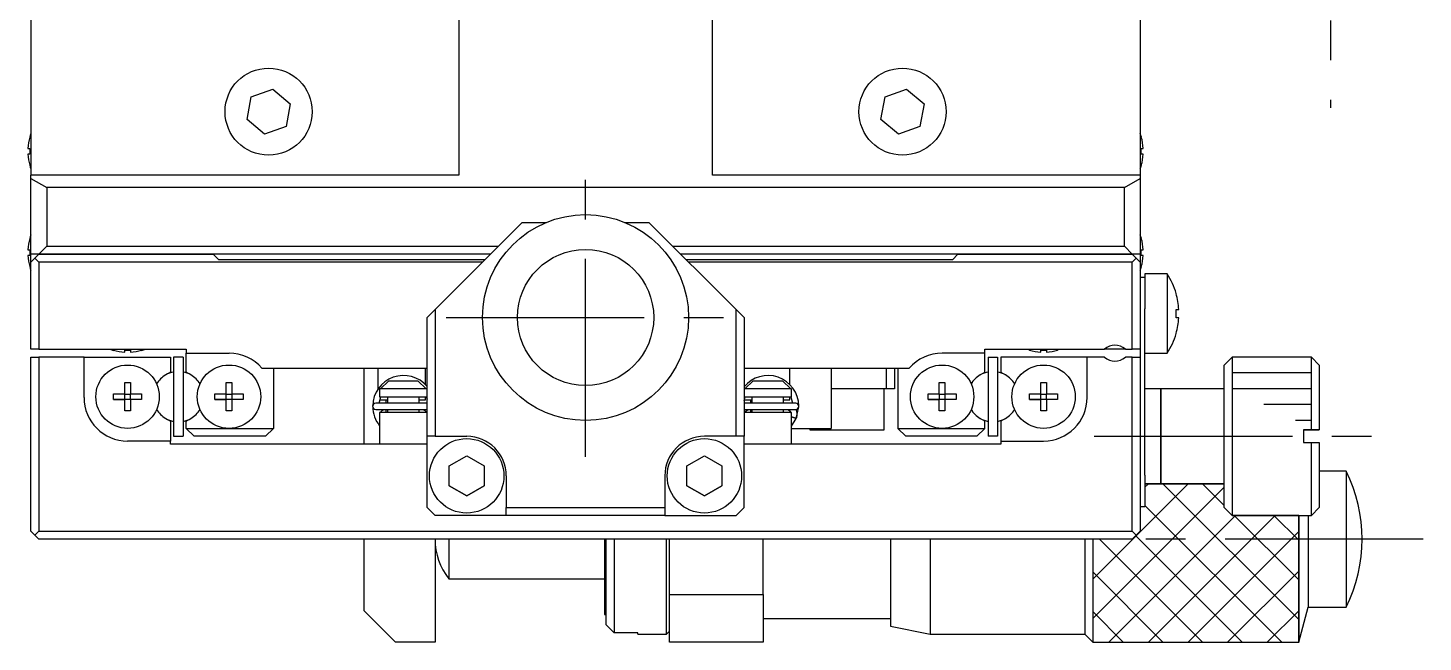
# Model space of a CAD drawing. Extents: x -400 to 382, y -2 to 594.
# Drawn here: x -98.1 to -10.1, y 269.8 to 308.6 of the extents above; entities that cross this region are included whole.
import ezdxf

# ---------------------------------------------------------------- set-up
doc = ezdxf.new("R2010")
doc.units = 0
doc.header["$LTSCALE"] = 10
doc.linetypes.add('CENTER', pattern=[2, 1.25, -0.25, 0.25, -0.25])
doc.layers.get('0').update_dxf_attribs({"linetype": 'CONTINUOUS'})
doc.layers.add('CENTER', color=1, linetype='CENTER')

msp = doc.modelspace()

# ---------------------------------------------------------------- linework, layer by layer
at = {"color": 7, "linetype": 'CONTINUOUS'}
for p, q in [((-97.912276, 346.71586), (-97.912276, 299.27017)), ((-27.912276, 346.71586), (-27.912276, 299.27017)), ((-70.912276, 342.281388), (-70.912276, 299.27017)), ((-54.912276, 299.27017), (-54.912276, 342.281388)), ((-84.012419, 304.204524), (-82.653172, 304.690099)), ((-82.653172, 304.690099), (-81.553029, 303.755744)), ((-44.012419, 304.204524), (-42.653172, 304.690099)), ((-42.653172, 304.690099), (-41.553029, 303.755744)), ((-84.271522, 302.784595), (-84.012419, 304.204524)), ((-81.553029, 303.755744), (-81.812133, 302.335815)), ((-44.271522, 302.784595), (-44.012419, 304.204524)), ((-41.553029, 303.755744), (-41.812133, 302.335815)), ((-83.171379, 301.85024), (-84.271522, 302.784595)), ((-81.812133, 302.335815), (-83.171379, 301.85024)), ((-43.171379, 301.85024), (-44.271522, 302.784595)), ((-41.812133, 302.335815), (-43.171379, 301.85024)), ((-97.98642, 301.658786), (-97.981798, 301.656531)), ((-97.98642, 301.658786), (-97.981798, 301.656531)), ((-27.842754, 301.656531), (-27.838132, 301.658786)), ((-27.842754, 301.656531), (-27.838132, 301.658786)), ((-98.102135, 300.95017), (-97.981798, 300.95017)), ((-97.981798, 300.59017), (-98.102135, 300.59017)), ((-97.981798, 300.95017), (-97.981798, 300.59017)), ((-27.842754, 300.59017), (-27.842754, 300.95017)), ((-27.842754, 300.95017), (-27.722417, 300.95017)), ((-27.722417, 300.59017), (-27.842754, 300.59017)), ((-97.981798, 299.883808), (-97.98642, 299.881554)), ((-97.981798, 299.883808), (-97.98642, 299.881554)), ((-27.838132, 299.881554), (-27.842754, 299.883808)), ((-27.838132, 299.881554), (-27.842754, 299.883808)), ((-97.912276, 299.045282), (-97.912276, 299.27017)), ((-70.912276, 299.27017), (-97.912276, 299.27017)), ((-97.912276, 294.27017), (-97.912276, 299.045282)), ((-97.912276, 299.045282), (-96.912276, 298.490973)), ((-28.912276, 298.490973), (-96.912276, 298.490973)), ((-96.912276, 298.490973), (-96.912276, 294.77017)), ((-27.912276, 299.27017), (-54.912276, 299.27017)), ((-28.912276, 298.490973), (-27.912276, 299.045282)), ((-28.912276, 294.77017), (-28.912276, 298.490973)), ((-27.912276, 299.27017), (-27.912276, 299.045282)), ((-27.912276, 299.045282), (-27.912276, 294.27017)), ((-66.912276, 296.27017), (-72.412276, 290.77017)), ((-66.912276, 296.27017), (-65.412273, 296.27017)), ((-60.412279, 296.27017), (-58.912276, 296.27017)), ((-53.412276, 290.77017), (-58.912276, 296.27017)), ((-97.98642, 295.258786), (-97.981798, 295.256531)), ((-97.98642, 295.258786), (-97.981798, 295.256531)), ((-27.842754, 295.256531), (-27.838132, 295.258786)), ((-27.842754, 295.256531), (-27.838132, 295.258786)), ((-98.102135, 294.55017), (-97.981798, 294.55017)), ((-97.981798, 294.19017), (-98.102135, 294.19017)), ((-97.981798, 294.55017), (-97.981798, 294.19017)), ((-97.412276, 294.27017), (-97.912276, 294.27017)), ((-97.912276, 293.77017), (-97.912276, 294.27017)), ((-97.412276, 294.27017), (-97.662276, 294.02017)), ((-97.412276, 294.27017), (-96.912276, 294.77017)), ((-97.412276, 294.27017), (-86.412276, 294.27017)), ((-86.412276, 294.27017), (-97.412276, 294.27017)), ((-96.912276, 294.77017), (-68.412276, 294.77017)), ((-86.062276, 293.92017), (-86.412276, 294.27017)), ((-68.912276, 294.27017), (-86.412276, 294.27017)), ((-57.412276, 294.77017), (-28.912276, 294.77017)), ((-39.412276, 294.27017), (-56.912276, 294.27017)), ((-39.412276, 294.27017), (-39.762276, 293.92017)), ((-39.412276, 294.27017), (-28.412276, 294.27017)), ((-28.412276, 294.27017), (-39.412276, 294.27017)), ((-28.912276, 294.77017), (-28.412276, 294.27017)), ((-28.162276, 294.02017), (-28.412276, 294.27017)), ((-27.912276, 294.27017), (-28.412276, 294.27017)), ((-27.912276, 294.27017), (-27.912276, 293.77017)), ((-27.842754, 294.19017), (-27.842754, 294.55017)), ((-27.842754, 294.55017), (-27.722417, 294.55017)), ((-27.722417, 294.19017), (-27.842754, 294.19017)), ((-97.981798, 293.483808), (-97.98642, 293.481554)), ((-97.981798, 293.483808), (-97.98642, 293.481554)), ((-97.912276, 293.77017), (-97.662276, 294.02017)), ((-97.912276, 288.27017), (-97.912276, 293.77017)), ((-97.662276, 294.02017), (-97.412276, 293.77017)), ((-69.412276, 293.77017), (-97.412276, 293.77017)), ((-97.412276, 293.77017), (-97.412276, 288.27017)), ((-69.262276, 293.92017), (-86.062276, 293.92017)), ((-39.762276, 293.92017), (-56.562276, 293.92017)), ((-28.412276, 293.77017), (-56.412276, 293.77017)), ((-28.412276, 293.77017), (-28.162276, 294.02017)), ((-28.412276, 288.27017), (-28.412276, 293.77017)), ((-28.162276, 294.02017), (-27.912276, 293.77017)), ((-27.912276, 293.77017), (-27.912276, 288.27017)), ((-27.838132, 293.481554), (-27.842754, 293.483808)), ((-27.838132, 293.481554), (-27.842754, 293.483808)), ((-27.912276, 292.82017), (-27.612276, 292.82017)), ((-27.612276, 293.02017), (-27.612276, 292.82017)), ((-26.220619, 293.02017), (-27.612276, 293.02017)), ((-27.612276, 292.82017), (-27.612276, 290.82017)), ((-26.220619, 293.02017), (-26.220619, 288.02017)), ((-25.649695, 291.778759), (-25.64284, 291.782102)), ((-72.912276, 290.27017), (-72.412276, 290.77017)), ((-72.412276, 290.77017), (-72.412276, 282.77017)), ((-53.412276, 282.77017), (-53.412276, 290.77017)), ((-53.412276, 290.77017), (-52.912276, 290.27017)), ((-27.612276, 289.44517), (-27.612276, 290.82017)), ((-25.649695, 290.26017), (-25.649695, 290.78017)), ((-25.649695, 290.78017), (-25.477323, 290.78017)), ((-72.912276, 282.77017), (-72.912276, 290.27017)), ((-52.912276, 290.27017), (-52.912276, 282.77017)), ((-25.477323, 290.26017), (-25.649695, 290.26017)), ((-27.612276, 280.32017), (-27.612276, 289.44517)), ((-25.64284, 289.258237), (-25.649695, 289.26158)), ((-97.412276, 288.27017), (-97.912276, 288.27017)), ((-97.412276, 288.27017), (-88.112276, 288.27017)), ((-92.700892, 288.196025), (-92.698637, 288.200648)), ((-92.700892, 288.196025), (-92.698637, 288.200648)), ((-91.992276, 288.200648), (-91.632276, 288.200648)), ((-91.992276, 288.080311), (-91.992276, 288.200648)), ((-91.632276, 288.200648), (-91.632276, 288.080311)), ((-90.925914, 288.200648), (-90.92366, 288.196025)), ((-90.925914, 288.200648), (-90.92366, 288.196025)), ((-88.112276, 288.27017), (-88.112276, 288.02017)), ((-88.112276, 288.02017), (-85.412276, 288.02017)), ((-88.112276, 286.814582), (-88.112276, 288.02017)), ((-37.712276, 288.02017), (-40.412276, 288.02017)), ((-37.712276, 288.27017), (-30.173714, 288.27017)), ((-37.712276, 288.02017), (-37.712276, 288.27017)), ((-37.712276, 286.814582), (-37.712276, 288.02017)), ((-34.900892, 288.196025), (-34.898637, 288.200648)), ((-34.900892, 288.196025), (-34.898637, 288.200648)), ((-34.192276, 288.200648), (-33.832276, 288.200648)), ((-34.192276, 288.080311), (-34.192276, 288.200648)), ((-33.832276, 288.200648), (-33.832276, 288.080311)), ((-33.125914, 288.200648), (-33.12366, 288.196025)), ((-33.125914, 288.200648), (-33.12366, 288.196025)), ((-28.912826, 288.27017), (-30.173714, 288.27017)), ((-28.850838, 288.27017), (-28.912826, 288.27017)), ((-28.850838, 288.27017), (-28.412276, 288.27017)), ((-27.912276, 288.27017), (-28.412276, 288.27017)), ((-27.912276, 288.27017), (-27.912276, 287.77017)), ((-27.612276, 288.02017), (-26.220619, 288.02017)), ((-97.912276, 276.77017), (-97.912276, 287.77017)), ((-97.912276, 287.77017), (-97.412276, 287.77017)), ((-97.412276, 287.77017), (-97.412276, 276.77017)), ((-94.562276, 287.77017), (-97.412276, 287.77017)), ((-94.562276, 285.22017), (-94.562276, 287.77017)), ((-94.562276, 287.77017), (-89.112276, 287.77017)), ((-89.112276, 287.77017), (-89.112276, 286.814582)), ((-88.912276, 287.77017), (-88.912276, 282.77017)), ((-88.312276, 287.77017), (-88.912276, 287.77017)), ((-88.312276, 287.77017), (-88.312276, 282.77017)), ((-83.333214, 287.07017), (-75.587276, 287.07017)), ((-82.612276, 287.07017), (-82.612276, 283.27017)), ((-76.912276, 287.07017), (-76.912276, 282.27017)), ((-76.012276, 287.07017), (-76.012276, 285.752242)), ((-75.587276, 287.07017), (-73.437276, 287.07017)), ((-73.437276, 287.07017), (-72.912276, 287.07017)), ((-73.012276, 286.021487), (-73.012276, 287.07017)), ((-52.912276, 287.07017), (-52.587276, 287.07017)), ((-52.587276, 287.07017), (-50.437276, 287.07017)), ((-50.437276, 287.07017), (-42.491338, 287.07017)), ((-50.012276, 286.021487), (-50.012276, 287.07017)), ((-47.412276, 287.07017), (-47.412276, 283.27017)), ((-43.912276, 285.77017), (-43.912276, 287.07017)), ((-43.412276, 287.07017), (-43.412276, 285.77017)), ((-43.212276, 287.07017), (-43.212276, 283.27017)), ((-37.512276, 287.77017), (-37.512276, 282.77017)), ((-37.512276, 287.77017), (-36.912276, 287.77017)), ((-36.912276, 287.77017), (-36.912276, 282.77017)), ((-36.712276, 287.77017), (-36.712276, 286.814582)), ((-31.262276, 287.77017), (-36.712276, 287.77017)), ((-31.262276, 285.22017), (-31.262276, 287.77017)), ((-30.173714, 287.77017), (-31.262276, 287.77017)), ((-28.412276, 287.77017), (-28.850838, 287.77017)), ((-28.412276, 276.77017), (-28.412276, 287.77017)), ((-28.412276, 287.77017), (-27.912276, 287.77017)), ((-22.112276, 287.77017), (-22.612276, 287.27017)), ((-22.612276, 282.77017), (-22.612276, 287.27017)), ((-22.112276, 287.77017), (-22.112276, 282.77017)), ((-17.112276, 287.77017), (-22.112276, 287.77017)), ((-17.112276, 283.17017), (-17.112276, 287.77017)), ((-16.612276, 287.27017), (-17.112276, 287.77017)), ((-16.612276, 287.27017), (-16.612276, 283.17017)), ((-91.992276, 286.156531), (-91.632276, 286.156531)), ((-91.992276, 285.45017), (-91.992276, 286.156531)), ((-91.632276, 286.156531), (-91.632276, 285.45017)), ((-89.112276, 286.814582), (-89.406026, 286.644985)), ((-87.818526, 286.644985), (-88.112276, 286.814582)), ((-85.592276, 286.156531), (-85.232276, 286.156531)), ((-85.592276, 285.45017), (-85.592276, 286.156531)), ((-85.232276, 286.156531), (-85.232276, 285.45017)), ((-75.857959, 285.77017), (-75.328791, 286.27017)), ((-75.328791, 286.27017), (-73.495761, 286.27017)), ((-73.495761, 286.27017), (-72.966593, 285.77017)), ((-52.857959, 285.77017), (-52.328791, 286.27017)), ((-52.328791, 286.27017), (-50.495761, 286.27017)), ((-50.495761, 286.27017), (-49.966593, 285.77017)), ((-40.592276, 286.156531), (-40.232276, 286.156531)), ((-40.592276, 285.45017), (-40.592276, 286.156531)), ((-40.232276, 286.156531), (-40.232276, 285.45017)), ((-38.006026, 286.644985), (-37.712276, 286.814582)), ((-36.712276, 286.814582), (-36.418526, 286.644985)), ((-34.192276, 286.156531), (-33.832276, 286.156531)), ((-34.192276, 285.45017), (-34.192276, 286.156531)), ((-33.832276, 286.156531), (-33.832276, 285.45017)), ((-92.698637, 285.45017), (-91.992276, 285.45017)), ((-92.698637, 285.09017), (-92.698637, 285.45017)), ((-91.981904, 285.439797), (-91.992276, 285.45017)), ((-91.981904, 285.439797), (-91.642648, 285.439797)), ((-91.981904, 285.100542), (-91.981904, 285.439797)), ((-91.642648, 285.439797), (-91.632276, 285.45017)), ((-91.642648, 285.439797), (-91.642648, 285.100542)), ((-91.632276, 285.45017), (-90.925914, 285.45017)), ((-90.925914, 285.45017), (-90.925914, 285.09017)), ((-86.298637, 285.45017), (-85.592276, 285.45017)), ((-86.298637, 285.09017), (-86.298637, 285.45017)), ((-85.581904, 285.439797), (-85.592276, 285.45017)), ((-85.581904, 285.439797), (-85.242648, 285.439797)), ((-85.581904, 285.100542), (-85.581904, 285.439797)), ((-85.242648, 285.439797), (-85.232276, 285.45017)), ((-85.242648, 285.439797), (-85.242648, 285.100542)), ((-85.232276, 285.45017), (-84.525914, 285.45017)), ((-84.525914, 285.45017), (-84.525914, 285.09017)), ((-75.945679, 284.858718), (-75.835134, 285.270319)), ((-75.857959, 285.77017), (-75.912276, 285.77017)), ((-75.912276, 285.77017), (-75.912276, 285.27017)), ((-75.912276, 285.27017), (-72.912276, 285.27017)), ((-72.966593, 285.77017), (-75.857959, 285.77017)), ((-75.412276, 285.27017), (-75.412276, 284.858663)), ((-73.412276, 284.858663), (-73.412276, 285.27017)), ((-73.012276, 285.07017), (-73.012276, 285.27017)), ((-72.969955, 285.270359), (-72.911888, 285.109128)), ((-72.912276, 285.77017), (-72.966593, 285.77017)), ((-52.912794, 285.036039), (-52.835134, 285.270319)), ((-52.857959, 285.77017), (-52.912276, 285.77017)), ((-52.912276, 285.27017), (-49.912276, 285.27017)), ((-49.966593, 285.77017), (-52.857959, 285.77017)), ((-52.412276, 285.27017), (-52.412276, 284.858663)), ((-50.412276, 284.858663), (-50.412276, 285.27017)), ((-50.012276, 285.07017), (-50.012276, 285.27017)), ((-49.969955, 285.270359), (-49.85874, 284.858685)), ((-49.912276, 285.77017), (-49.966593, 285.77017)), ((-49.912276, 285.27017), (-49.912276, 285.77017)), ((-43.912276, 285.77017), (-47.412276, 285.77017)), ((-44.062276, 283.17017), (-44.062276, 285.77017)), ((-43.412276, 285.77017), (-43.912276, 285.77017)), ((-41.298637, 285.45017), (-40.592276, 285.45017)), ((-41.298637, 285.09017), (-41.298637, 285.45017)), ((-40.581904, 285.439797), (-40.592276, 285.45017)), ((-40.581904, 285.439797), (-40.242648, 285.439797)), ((-40.581904, 285.100542), (-40.581904, 285.439797)), ((-40.242648, 285.439797), (-40.232276, 285.45017)), ((-40.242648, 285.439797), (-40.242648, 285.100542)), ((-40.232276, 285.45017), (-39.525914, 285.45017)), ((-39.525914, 285.45017), (-39.525914, 285.09017)), ((-34.898637, 285.45017), (-34.192276, 285.45017)), ((-34.898637, 285.09017), (-34.898637, 285.45017)), ((-34.181904, 285.439797), (-34.192276, 285.45017)), ((-34.181904, 285.439797), (-33.842648, 285.439797)), ((-34.181904, 285.100542), (-34.181904, 285.439797)), ((-33.842648, 285.439797), (-33.832276, 285.45017)), ((-33.842648, 285.439797), (-33.842648, 285.100542)), ((-33.832276, 285.45017), (-33.125914, 285.45017)), ((-33.125914, 285.45017), (-33.125914, 285.09017)), ((-26.612276, 285.77017), (-27.612276, 285.77017)), ((-26.612276, 285.77017), (-26.612276, 282.77017)), ((-26.612276, 282.770169), (-26.612276, 285.77017)), ((-22.612276, 285.77017), (-26.612276, 285.77017)), ((-91.992276, 285.09017), (-92.698637, 285.09017)), ((-92.698637, 285.09017), (-91.992276, 285.09017)), ((-91.981904, 285.100542), (-91.992276, 285.09017)), ((-91.992276, 284.383808), (-91.992276, 285.09017)), ((-91.632276, 284.383808), (-91.992276, 284.383808)), ((-91.642648, 285.100542), (-91.981904, 285.100542)), ((-91.642648, 285.100542), (-91.632276, 285.09017)), ((-91.632276, 285.09017), (-91.632276, 284.383808)), ((-90.925914, 285.09017), (-91.632276, 285.09017)), ((-90.925914, 285.09017), (-91.632276, 285.09017)), ((-85.592276, 285.09017), (-86.298637, 285.09017)), ((-86.298637, 285.09017), (-85.592276, 285.09017)), ((-85.581904, 285.100542), (-85.592276, 285.09017)), ((-85.592276, 284.383808), (-85.592276, 285.09017)), ((-85.232276, 284.383808), (-85.592276, 284.383808)), ((-85.242648, 285.100542), (-85.581904, 285.100542)), ((-85.242648, 285.100542), (-85.232276, 285.09017)), ((-85.232276, 285.09017), (-85.232276, 284.383808)), ((-84.525914, 285.09017), (-85.232276, 285.09017)), ((-84.525914, 285.09017), (-85.232276, 285.09017)), ((-72.912276, 284.858663), (-76.152367, 284.858663)), ((-76.152367, 284.468663), (-72.912276, 284.468663)), ((-75.904153, 285.07017), (-75.412276, 285.07017)), ((-75.782779, 284.363133), (-75.772629, 284.374275)), ((-75.772629, 284.374275), (-75.76194, 284.384896)), ((-75.76194, 284.384896), (-75.750738, 284.394971)), ((-75.750738, 284.394971), (-75.739053, 284.404477)), ((-75.739053, 284.404477), (-75.726915, 284.413392)), ((-75.726915, 284.413392), (-75.714355, 284.421696)), ((-75.714355, 284.421696), (-75.701405, 284.429372)), ((-75.701405, 284.429372), (-75.688095, 284.436401)), ((-75.688095, 284.436401), (-75.67446, 284.442769)), ((-75.67446, 284.442769), (-75.660532, 284.448461)), ((-75.660532, 284.448461), (-75.646346, 284.453467)), ((-75.646346, 284.453467), (-75.631935, 284.457774)), ((-75.631935, 284.457774), (-75.617333, 284.461374)), ((-75.617333, 284.461374), (-75.602576, 284.46426)), ((-75.602576, 284.46426), (-75.587699, 284.466426)), ((-75.587699, 284.466426), (-75.572737, 284.467867)), ((-75.572737, 284.467867), (-75.557724, 284.46858)), ((-75.557724, 284.46858), (-75.550687, 284.468663)), ((-75.512276, 285.07017), (-75.512276, 284.858663)), ((-75.512276, 284.468663), (-75.512276, 284.27017)), ((-75.412276, 284.468663), (-75.412276, 284.27017)), ((-73.412276, 285.07017), (-73.012276, 285.07017)), ((-73.412276, 284.27017), (-73.412276, 284.468663)), ((-73.254048, 284.468663), (-73.239814, 284.468329)), ((-73.239814, 284.468329), (-73.224825, 284.467268)), ((-73.224825, 284.467268), (-73.209907, 284.46548)), ((-73.209907, 284.46548), (-73.195095, 284.462972)), ((-73.195095, 284.462972), (-73.180423, 284.459748)), ((-73.180423, 284.459748), (-73.165927, 284.455815)), ((-73.165927, 284.455815), (-73.151641, 284.451183)), ((-73.151641, 284.451183), (-73.137598, 284.445861)), ((-73.137598, 284.445861), (-73.123832, 284.439861)), ((-73.123832, 284.439861), (-73.110375, 284.433196)), ((-73.110375, 284.433196), (-73.097261, 284.425882)), ((-73.097261, 284.425882), (-73.084521, 284.417933)), ((-73.084521, 284.417933), (-73.072186, 284.409369)), ((-73.072186, 284.409369), (-73.060287, 284.400207)), ((-73.060287, 284.400207), (-73.048853, 284.390469)), ((-73.048853, 284.390469), (-73.037913, 284.380176)), ((-73.037913, 284.380176), (-73.027495, 284.369352)), ((-73.027495, 284.369352), (-73.017626, 284.358022)), ((-49.652367, 284.858663), (-52.912276, 284.858663)), ((-52.912276, 284.468663), (-49.652367, 284.468663)), ((-52.904153, 285.07017), (-52.412276, 285.07017)), ((-52.782779, 284.363133), (-52.772629, 284.374275)), ((-52.772629, 284.374275), (-52.76194, 284.384896)), ((-52.76194, 284.384896), (-52.750738, 284.394971)), ((-52.750738, 284.394971), (-52.739053, 284.404477)), ((-52.739053, 284.404477), (-52.726915, 284.413392)), ((-52.726915, 284.413392), (-52.714355, 284.421696)), ((-52.714355, 284.421696), (-52.701405, 284.429372)), ((-52.701405, 284.429372), (-52.688095, 284.436401)), ((-52.688095, 284.436401), (-52.67446, 284.442769)), ((-52.67446, 284.442769), (-52.660532, 284.448461)), ((-52.660532, 284.448461), (-52.646346, 284.453467)), ((-52.646346, 284.453467), (-52.631935, 284.457774)), ((-52.631935, 284.457774), (-52.617333, 284.461374)), ((-52.617333, 284.461374), (-52.602576, 284.46426)), ((-52.602576, 284.46426), (-52.587699, 284.466426)), ((-52.587699, 284.466426), (-52.572737, 284.467867)), ((-52.572737, 284.467867), (-52.557724, 284.46858)), ((-52.557724, 284.46858), (-52.550687, 284.468663)), ((-52.512276, 285.07017), (-52.512276, 284.858663)), ((-52.512276, 284.468663), (-52.512276, 284.27017)), ((-52.412276, 284.468663), (-52.412276, 284.27017)), ((-50.412276, 285.07017), (-50.012276, 285.07017)), ((-50.412276, 284.27017), (-50.412276, 284.468663)), ((-50.254048, 284.468663), (-50.239814, 284.468329)), ((-50.239814, 284.468329), (-50.224825, 284.467268)), ((-50.224825, 284.467268), (-50.209907, 284.46548)), ((-50.209907, 284.46548), (-50.195095, 284.462972)), ((-50.195095, 284.462972), (-50.180423, 284.459748)), ((-50.180423, 284.459748), (-50.165927, 284.455815)), ((-50.165927, 284.455815), (-50.151641, 284.451183)), ((-50.151641, 284.451183), (-50.137598, 284.445861)), ((-50.137598, 284.445861), (-50.123832, 284.439861)), ((-50.123832, 284.439861), (-50.110375, 284.433196)), ((-50.110375, 284.433196), (-50.097261, 284.425882)), ((-50.097261, 284.425882), (-50.084521, 284.417933)), ((-50.084521, 284.417933), (-50.072186, 284.409369)), ((-50.072186, 284.409369), (-50.060287, 284.400207)), ((-50.060287, 284.400207), (-50.048853, 284.390469)), ((-50.048853, 284.390469), (-50.037913, 284.380176)), ((-50.037913, 284.380176), (-50.027495, 284.369352)), ((-50.027495, 284.369352), (-50.017626, 284.358022)), ((-49.625072, 284.462031), (-49.628997, 284.470179)), ((-49.611161, 284.430658), (-49.625072, 284.462031)), ((-49.618114, 283.891732), (-49.45865, 284.636516)), ((-49.598835, 284.398643), (-49.611161, 284.430658)), ((-49.588126, 284.366063), (-49.598835, 284.398643)), ((-40.592276, 285.09017), (-41.298637, 285.09017)), ((-41.298637, 285.09017), (-40.592276, 285.09017)), ((-40.581904, 285.100542), (-40.592276, 285.09017)), ((-40.592276, 284.383808), (-40.592276, 285.09017)), ((-40.232276, 284.383808), (-40.592276, 284.383808)), ((-40.242648, 285.100542), (-40.581904, 285.100542)), ((-40.242648, 285.100542), (-40.232276, 285.09017)), ((-40.232276, 285.09017), (-40.232276, 284.383808)), ((-39.525914, 285.09017), (-40.232276, 285.09017)), ((-39.525914, 285.09017), (-40.232276, 285.09017)), ((-34.192276, 285.09017), (-34.898637, 285.09017)), ((-34.898637, 285.09017), (-34.192276, 285.09017)), ((-34.181904, 285.100542), (-34.192276, 285.09017)), ((-34.192276, 284.383808), (-34.192276, 285.09017)), ((-33.832276, 284.383808), (-34.192276, 284.383808)), ((-33.842648, 285.100542), (-34.181904, 285.100542)), ((-33.842648, 285.100542), (-33.832276, 285.09017)), ((-33.832276, 285.09017), (-33.832276, 284.383808)), ((-33.125914, 285.09017), (-33.832276, 285.09017)), ((-33.125914, 285.09017), (-33.832276, 285.09017)), ((-89.406026, 283.895354), (-89.112276, 283.725758)), ((-89.112276, 283.725758), (-89.112276, 282.47017)), ((-88.112276, 283.725758), (-87.818526, 283.895354)), ((-88.112276, 283.27017), (-88.112276, 283.725758)), ((-76.212298, 283.956521), (-76.211871, 283.955209)), ((-76.211871, 283.955209), (-76.211486, 283.954032)), ((-76.211486, 283.954032), (-76.211069, 283.952769)), ((-76.211069, 283.952769), (-76.210373, 283.950676)), ((-76.210373, 283.950676), (-76.209485, 283.948036)), ((-76.209485, 283.948036), (-76.209128, 283.946986)), ((-76.209128, 283.946986), (-76.208472, 283.945069)), ((-76.208472, 283.945069), (-76.20806, 283.943876)), ((-76.20806, 283.943876), (-76.206553, 283.939568)), ((-76.206553, 283.939568), (-76.206046, 283.938139)), ((-76.206046, 283.938139), (-76.205038, 283.935326)), ((-76.205038, 283.935326), (-76.190441, 283.898276)), ((-76.19018, 283.902004), (-76.190709, 283.899542)), ((-76.190709, 283.899542), (-76.189981, 283.899847)), ((-76.190441, 283.898276), (-76.190709, 283.899542)), ((-76.189981, 283.899847), (-76.189874, 283.899892)), ((-76.189489, 283.900054), (-76.189391, 283.900095)), ((-72.912276, 284.27017), (-75.912276, 284.27017)), ((-75.912276, 284.27017), (-75.912276, 282.27017)), ((-75.837638, 284.270189), (-75.836613, 284.27294)), ((-75.836613, 284.27294), (-75.830922, 284.286913)), ((-75.830922, 284.286913), (-75.824531, 284.300579)), ((-75.824531, 284.300579), (-75.817459, 284.313902)), ((-75.817459, 284.313902), (-75.809725, 284.326851)), ((-75.809725, 284.326851), (-75.801352, 284.339393)), ((-75.801352, 284.339393), (-75.792362, 284.351497)), ((-75.792362, 284.351497), (-75.782779, 284.363133)), ((-73.017626, 284.358022), (-73.008332, 284.346213)), ((-73.008332, 284.346213), (-72.999638, 284.333951)), ((-72.999638, 284.333951), (-72.991565, 284.321266)), ((-72.991565, 284.321266), (-72.984138, 284.308189)), ((-72.984138, 284.308189), (-72.977376, 284.294752)), ((-72.977376, 284.294752), (-72.971298, 284.280986)), ((-72.971298, 284.280986), (-72.967098, 284.270192)), ((-49.912276, 284.27017), (-52.912276, 284.27017)), ((-52.837638, 284.270189), (-52.836613, 284.27294)), ((-52.836613, 284.27294), (-52.830922, 284.286913)), ((-52.830922, 284.286913), (-52.824531, 284.300579)), ((-52.824531, 284.300579), (-52.817459, 284.313902)), ((-52.817459, 284.313902), (-52.809725, 284.326851)), ((-52.809725, 284.326851), (-52.801352, 284.339393)), ((-52.801352, 284.339393), (-52.792362, 284.351497)), ((-52.792362, 284.351497), (-52.782779, 284.363133)), ((-50.017626, 284.358022), (-50.008332, 284.346213)), ((-50.008332, 284.346213), (-49.999638, 284.333951)), ((-49.999638, 284.333951), (-49.991565, 284.321266)), ((-49.991565, 284.321266), (-49.984138, 284.308189)), ((-49.984138, 284.308189), (-49.977376, 284.294752)), ((-49.977376, 284.294752), (-49.971298, 284.280986)), ((-49.971298, 284.280986), (-49.967098, 284.270192)), ((-49.61903, 283.88959), (-49.912286, 283.993869)), ((-49.912276, 282.27017), (-49.912276, 284.27017)), ((-49.900878, 283.998259), (-49.912276, 284.004438)), ((-49.912053, 283.415732), (-49.615105, 283.898695)), ((-49.888763, 283.991925), (-49.900878, 283.998259)), ((-49.876013, 283.985477), (-49.888763, 283.991925)), ((-49.862711, 283.97896), (-49.876013, 283.985477)), ((-49.848948, 283.972416), (-49.862711, 283.97896)), ((-49.834815, 283.965889), (-49.848948, 283.972416)), ((-49.820406, 283.959423), (-49.834815, 283.965889)), ((-49.805818, 283.953061), (-49.820406, 283.959423)), ((-49.791148, 283.946845), (-49.805818, 283.953061)), ((-49.776495, 283.940817), (-49.791148, 283.946845)), ((-49.761955, 283.935017), (-49.776495, 283.940817)), ((-49.747627, 283.929485), (-49.761955, 283.935017)), ((-49.733606, 283.924256), (-49.747627, 283.929485)), ((-49.719985, 283.919366), (-49.733606, 283.924256)), ((-49.706856, 283.914848), (-49.719985, 283.919366)), ((-49.694306, 283.910732), (-49.706856, 283.914848)), ((-49.682419, 283.907044), (-49.694306, 283.910732)), ((-49.671275, 283.903811), (-49.682419, 283.907044)), ((-49.660948, 283.901053), (-49.671275, 283.903811)), ((-49.651507, 283.898789), (-49.660948, 283.901053)), ((-49.643015, 283.897034), (-49.651507, 283.898789)), ((-49.635529, 283.895799), (-49.643015, 283.897034)), ((-49.629099, 283.895094), (-49.635529, 283.895799)), ((-49.623767, 283.894922), (-49.629099, 283.895094)), ((-49.627934, 283.8694), (-49.618114, 283.891732)), ((-49.61957, 283.895285), (-49.623767, 283.894922)), ((-49.616535, 283.896181), (-49.61957, 283.895285)), ((-49.614683, 283.897603), (-49.616535, 283.896181)), ((-49.614026, 283.899542), (-49.614683, 283.897603)), ((-49.614294, 283.898276), (-49.602219, 283.928453)), ((-49.602219, 283.928453), (-49.591037, 283.960883)), ((-49.591037, 283.960883), (-49.581492, 283.993823)), ((-49.579059, 284.332998), (-49.588126, 284.366063)), ((-49.581492, 283.993823), (-49.573606, 284.027189)), ((-49.571655, 284.29953), (-49.579059, 284.332998)), ((-49.573606, 284.027189), (-49.567399, 284.0609)), ((-49.565932, 284.26574), (-49.571655, 284.29953)), ((-49.567399, 284.0609), (-49.562884, 284.094872)), ((-49.561905, 284.231711), (-49.565932, 284.26574)), ((-49.562884, 284.094872), (-49.560073, 284.129023)), ((-49.559583, 284.197526), (-49.561905, 284.231711)), ((-49.560073, 284.129023), (-49.558972, 284.163269)), ((-49.558972, 284.163269), (-49.559583, 284.197526)), ((-37.712276, 283.725758), (-38.006026, 283.895354)), ((-37.712276, 283.27017), (-37.712276, 283.725758)), ((-36.418526, 283.895354), (-36.712276, 283.725758)), ((-36.712276, 283.725758), (-36.712276, 282.47017)), ((-88.912276, 282.77017), (-88.312276, 282.77017)), ((-88.112276, 283.27017), (-85.412276, 283.27017)), ((-87.612276, 282.77017), (-88.112276, 283.27017)), ((-83.112276, 282.77017), (-87.612276, 282.77017)), ((-85.412276, 283.27017), (-82.612276, 283.27017)), ((-82.612276, 283.27017), (-83.112276, 282.77017)), ((-72.412276, 282.77017), (-72.912276, 282.77017)), ((-72.912276, 278.27017), (-72.912276, 282.77017)), ((-72.412276, 282.77017), (-70.412276, 282.77017)), ((-53.412276, 282.77017), (-55.412276, 282.77017)), ((-52.912276, 282.77017), (-53.412276, 282.77017)), ((-52.912276, 278.27017), (-52.912276, 282.77017)), ((-49.912276, 283.27017), (-47.412276, 283.27017)), ((-48.762276, 283.27017), (-48.762276, 283.17017)), ((-48.762276, 283.17017), (-46.412276, 283.17017)), ((-46.412276, 283.17017), (-44.062276, 283.17017)), ((-43.212276, 283.27017), (-40.412276, 283.27017)), ((-42.712276, 282.77017), (-43.212276, 283.27017)), ((-38.212276, 282.77017), (-42.712276, 282.77017)), ((-40.412276, 283.27017), (-37.712276, 283.27017)), ((-37.712276, 283.27017), (-38.212276, 282.77017)), ((-36.912276, 282.77017), (-37.512276, 282.77017)), ((-26.612276, 282.77017), (-26.612276, 279.77017)), ((-26.612276, 279.77017), (-26.612276, 282.770169)), ((-22.112276, 282.77017), (-22.112276, 277.77017)), ((-17.612276, 283.17017), (-17.612276, 282.37017)), ((-17.612276, 283.17017), (-17.112276, 283.17017)), ((-17.112276, 283.17017), (-17.612276, 283.17017)), ((-17.112276, 283.17017), (-16.612276, 283.17017)), ((-16.612276, 283.17017), (-17.112276, 283.17017)), ((-89.112276, 282.47017), (-91.812276, 282.47017)), ((-89.112276, 282.27017), (-89.112276, 282.47017)), ((-72.912276, 282.27017), (-89.112276, 282.27017)), ((-36.712276, 282.27017), (-52.912276, 282.27017)), ((-36.712276, 282.47017), (-36.712276, 282.27017)), ((-36.712276, 282.47017), (-34.012276, 282.47017)), ((-17.612276, 282.37017), (-17.112276, 282.37017)), ((-17.112276, 277.77017), (-17.112276, 282.37017)), ((-17.112276, 282.37017), (-16.612276, 282.37017)), ((-16.612276, 282.37017), (-16.612276, 278.27017)), ((-71.512276, 280.905255), (-70.412276, 281.54034)), ((-71.512276, 279.635084), (-71.512276, 280.905255)), ((-70.412276, 281.54034), (-69.312276, 280.905255)), ((-69.312276, 280.905255), (-69.312276, 279.635084)), ((-56.512276, 280.905255), (-55.412276, 281.54034)), ((-56.512276, 279.635084), (-56.512276, 280.905255)), ((-55.412276, 281.54034), (-54.312276, 280.905255)), ((-54.312276, 280.905255), (-54.312276, 279.635084)), ((-67.912276, 280.27017), (-67.912276, 278.27017)), ((-57.912276, 280.27017), (-57.912276, 278.27017)), ((-14.91227, 280.57017), (-16.612276, 280.57017)), ((-14.91227, 280.57017), (-14.91227, 271.97017)), ((-70.412276, 278.999999), (-71.512276, 279.635084)), ((-71.512276, 279.635084), (-70.412276, 278.999999)), ((-69.312276, 279.635084), (-70.412276, 278.999999)), ((-70.412276, 278.999999), (-69.312276, 279.635084)), ((-55.412276, 278.999999), (-56.512276, 279.635084)), ((-56.512276, 279.635084), (-55.412276, 278.999999)), ((-54.312276, 279.635084), (-55.412276, 278.999999)), ((-55.412276, 278.999999), (-54.312276, 279.635084)), ((-22.612276, 279.77017), (-27.612276, 279.77017)), ((-27.612276, 279.77017), (-27.612276, 278.32017)), ((-26.612276, 279.77017), (-22.612276, 279.77017)), ((-22.612276, 278.27017), (-22.612276, 279.77017)), ((-72.912276, 278.27017), (-72.412276, 277.77017)), ((-67.912276, 278.27017), (-57.912276, 278.27017)), ((-67.912276, 277.77017), (-67.912276, 278.27017)), ((-57.912276, 278.27017), (-57.912276, 277.77017)), ((-53.412276, 277.77017), (-52.912276, 278.27017)), ((-27.612276, 278.32017), (-27.912276, 278.32017)), ((-27.912276, 278.32017), (-27.912276, 276.77017)), ((-22.112276, 277.77017), (-22.612276, 278.27017)), ((-17.112276, 277.77017), (-16.612276, 278.27017)), ((-67.912276, 277.77017), (-72.412276, 277.77017)), ((-57.912276, 277.77017), (-67.912276, 277.77017)), ((-57.912276, 277.77017), (-53.412276, 277.77017)), ((-17.912269, 277.77017), (-22.112276, 277.77017)), ((-17.912269, 269.770171), (-17.912269, 277.77017)), ((-17.322781, 277.77017), (-17.322781, 271.97017)), ((-97.662276, 276.52017), (-97.912276, 276.77017)), ((-97.412276, 276.77017), (-97.662276, 276.52017)), ((-97.412276, 276.27017), (-97.662276, 276.52017)), ((-97.412276, 276.77017), (-28.412276, 276.77017)), ((-28.162276, 276.52017), (-28.412276, 276.77017)), ((-27.912276, 276.77017), (-28.412276, 276.27017)), ((-28.412276, 276.27017), (-28.162276, 276.52017)), ((-76.912276, 276.27017), (-76.912276, 271.77017)), ((-72.412276, 276.270167), (-72.412276, 269.77017)), ((-71.534767, 276.27017), (-71.534767, 273.770174)), ((-61.712276, 276.27017), (-61.712276, 271.52017)), ((-61.612276, 270.861843), (-61.612276, 276.27017)), ((-61.112276, 276.27017), (-61.112276, 270.35409)), ((-57.812276, 270.27017), (-57.812276, 276.27017)), ((-57.612276, 272.77017), (-57.612276, 276.27017)), ((-51.712276, 272.77017), (-51.712276, 276.27017)), ((-43.662276, 276.27017), (-43.662276, 270.770173)), ((-41.162277, 276.27017), (-41.162277, 270.270174)), ((-31.412272, 276.27017), (-31.412272, 270.270174)), ((-28.412276, 276.27017), (-30.91227, 276.27017)), ((-30.91227, 276.27017), (-30.91227, 269.770171)), ((-71.534767, 273.770174), (-61.712276, 273.770174)), ((-57.612276, 272.77017), (-51.712276, 272.77017)), ((-57.612276, 269.77017), (-57.612276, 272.77017)), ((-51.712276, 272.77017), (-51.712276, 269.77017)), ((-76.912276, 271.77017), (-74.912276, 269.77017)), ((-61.712276, 271.52017), (-61.612276, 271.52017)), ((-61.612276, 270.861843), (-61.612276, 271.626611)), ((-51.712276, 271.27017), (-43.662276, 271.27017)), ((-17.912269, 269.770171), (-17.322781, 271.97017)), ((-17.322781, 271.97017), (-14.91227, 271.97017)), ((-61.112276, 270.35409), (-61.612276, 270.861843)), ((-59.612276, 270.35409), (-61.112276, 270.35409)), ((-59.612276, 270.27017), (-59.612276, 270.35409)), ((-59.612276, 270.27017), (-59.612276, 270.35409)), ((-57.812276, 270.27017), (-57.612276, 270.47017)), ((-43.662276, 270.770173), (-41.162277, 270.270174)), ((-72.412276, 269.77017), (-74.912276, 269.77017)), ((-59.612276, 270.27017), (-57.812276, 270.27017)), ((-51.712276, 269.77017), (-57.612276, 269.77017)), ((-41.162277, 270.270174), (-31.412272, 270.270174)), ((-31.412272, 270.270174), (-30.91227, 269.770171)), ((-30.91227, 269.770171), (-17.912269, 269.770171))]:
    msp.add_line(p, q, dxfattribs=at)
at = {"color": 3, "linetype": 'CONTINUOUS'}
for p, q in [((-27.912276, 287.77017), (-27.912276, 276.77017)), ((-17.112276, 286.77017), (-22.112276, 286.77017)), ((-17.112276, 285.77017), (-22.112276, 285.77017)), ((-17.112276, 284.77017), (-20.112276, 284.77017)), ((-17.112276, 283.77017), (-18.112276, 283.77017)), ((-22.612276, 278.27017), (-22.612276, 282.77017)), ((-27.612276, 280.32017), (-27.612276, 278.32017)), ((-30.91227, 273.755281), (-24.897381, 279.77017)), ((-30.91227, 271.255281), (-22.612276, 279.555275)), ((-27.612276, 279.77017), (-26.612276, 279.77017)), ((-27.612276, 279.555275), (-27.397381, 279.77017)), ((-26.478067, 279.77017), (-17.912269, 271.204372)), ((-23.978067, 279.77017), (-22.612276, 278.404379)), ((-27.612276, 278.32017), (-27.912276, 278.32017)), ((-27.612276, 278.404379), (-18.978068, 269.770171)), ((-22.612276, 278.27017), (-22.112276, 277.77017)), ((-29.89738, 269.770171), (-21.897381, 277.77017)), ((-27.39738, 269.770171), (-19.397381, 277.77017)), ((-22.112276, 277.77017), (-17.112276, 277.77017)), ((-21.978067, 277.77017), (-17.912269, 273.704372)), ((-19.478067, 277.77017), (-17.912269, 276.204372)), ((-17.912269, 277.77017), (-17.912269, 269.770171)), ((-28.195171, 276.487274), (-21.478068, 269.770171)), ((-27.912276, 276.77017), (-28.162276, 276.52017)), ((-24.89738, 269.770171), (-17.912269, 276.755282)), ((-28.412276, 276.27017), (-97.412276, 276.27017)), ((-30.91227, 276.27017), (-30.91227, 269.770171)), ((-30.91227, 276.255281), (-30.897381, 276.27017)), ((-30.478067, 276.27017), (-23.978068, 269.770171)), ((-30.91227, 274.204373), (-26.478068, 269.770171)), ((-22.39738, 269.770171), (-17.912269, 274.255282)), ((-30.91227, 271.704373), (-28.978068, 269.770171)), ((-19.89738, 269.770171), (-17.912269, 271.755282)), ((-30.91227, 269.770171), (-17.912269, 269.770171))]:
    msp.add_line(p, q, dxfattribs=at)
at = {"color": 7, "linetype": 'CONTINUOUS'}
for centre, radius in [((-82.912276, 303.27017), 2.75), ((-42.912276, 303.27017), 2.75), ((-62.912276, 290.27017), 6.499999), ((-62.912276, 290.27017), 4.3), ((-91.812276, 285.27017), 2), ((-85.412276, 285.27017), 2), ((-40.412276, 285.27017), 2), ((-34.012276, 285.27017), 2), ((-70.412276, 280.27017), 2.35), ((-55.412276, 280.27017), 2.35)]:
    msp.add_circle(centre, radius, dxfattribs=at)
for centre, radius, start, end in [((-94.912276, 300.77017), 3.194933, 163.893288, 176.770291), ((-94.912276, 300.77017), 3.2, 159.635865, 163.877467), ((-30.912276, 300.77017), 3.2, 16.122533, 20.364135), ((-30.912276, 300.77017), 3.194933, 3.229709, 16.106712), ((-94.912276, 300.77017), 3.194933, 183.229709, 196.106712), ((-30.912276, 300.77017), 3.194933, 343.893288, 356.770291), ((-94.912276, 300.77017), 3.2, 196.122533, 200.364135), ((-30.912276, 300.77017), 3.2, 339.635865, 343.877467), ((-94.912276, 294.37017), 3.194933, 163.893288, 176.770291), ((-94.912276, 294.37017), 3.2, 159.635865, 163.877467), ((-30.912276, 294.37017), 3.2, 16.122533, 20.364135), ((-30.912276, 294.37017), 3.194933, 3.229709, 16.106712), ((-94.912276, 294.37017), 3.194933, 183.229709, 196.106712), ((-30.912276, 294.37017), 3.194933, 343.893288, 356.770291), ((-94.912276, 294.37017), 3.2, 196.122533, 200.364135), ((-30.912276, 294.37017), 3.2, 339.635865, 343.877467), ((-29.962276, 290.52017), 4.5, 16.285843, 33.748989), ((-29.962276, 290.52017), 4.492483, 3.317816, 16.26943), ((-29.962276, 290.52017), 4.492483, 343.73057, 356.682184), ((-29.962276, 290.52017), 4.5, 326.251011, 343.714157), ((-91.812276, 291.27017), 3.2, 249.635865, 253.877467), ((-91.812276, 291.27017), 3.194933, 253.893288, 266.770291), ((-91.812276, 291.27017), 3.194933, 273.229709, 286.106712), ((-91.812276, 291.27017), 3.2, 286.122533, 290.364135), ((-85.412276, 285.27017), 2.75, 40.885193, 90), ((-40.412276, 285.27017), 2.75, 90, 139.114807), ((-34.012276, 291.27017), 3.194933, 253.893288, 266.770291), ((-34.012276, 291.27017), 3.194933, 273.229709, 286.106712), ((-29.512276, 287.52017), 1, 48.590378, 131.409622), ((-29.512276, 288.52017), 1, 228.590378, 311.409622), ((-88.497466, 285.15517), 1.75, 134.909513, 148.113496), ((-88.612275, 285.27017), 1.5875, 134.952304, 149.566818), ((-88.612276, 285.27017), 1.5875, 120, 134.905108), ((-88.612275, 285.27017), 1.5875, 100.89309, 120), ((-88.612275, 285.27017), 1.5875, 60.000031, 79.106984), ((-88.612276, 285.27017), 1.5875, 45, 60), ((-88.727086, 285.15517), 1.75, 31.886504, 45.004406), ((-88.612275, 285.27017), 1.5875, 30.433263, 45.000026), ((-74.402206, 284.663382), 1.944045, 39.953128, 179.258152), ((-51.402133, 284.663861), 1.943731, 0.652341, 140.996956), ((-37.097466, 285.15517), 1.75, 134.995594, 148.113496), ((-37.212277, 285.27017), 1.5875, 134.999974, 149.566737), ((-37.212276, 285.27017), 1.5875, 120, 135), ((-37.212277, 285.27017), 1.5875, 100.893016, 120), ((-37.212277, 285.27017), 1.5875, 59.999969, 79.10691), ((-37.212276, 285.27017), 1.5875, 45, 60), ((-37.327086, 285.15517), 1.75, 31.886504, 45.004406), ((-37.212277, 285.27017), 1.5875, 30.433182, 44.999974), ((-91.812276, 285.22017), 2.75, 180, 270), ((-88.497466, 285.38517), 1.75, 211.886504, 225.004406), ((-88.612275, 285.27017), 1.5875, 210.433182, 224.999974), ((-88.727086, 285.38517), 1.75, 314.995594, 328.113496), ((-88.612275, 285.27017), 1.5875, 314.999974, 329.566737), ((-76.152367, 284.663663), 0.195, 90, 270), ((-74.397041, 284.665422), 1.949289, 180.760743, 218.971778), ((-49.652367, 284.663663), 0.195, 270, 90), ((-37.097466, 285.38517), 1.75, 211.886504, 225.004406), ((-37.212277, 285.27017), 1.5875, 210.433263, 225.000026), ((-37.212277, 285.27017), 1.5875, 315.000026, 329.566818), ((-37.327086, 285.38517), 1.75, 314.995594, 328.113496), ((-34.012276, 285.22017), 2.75, 270, 0), ((-88.612276, 285.27017), 1.5875, 225, 240), ((-88.612275, 285.27017), 1.5875, 239.999969, 259.10691), ((-88.612275, 285.27017), 1.5875, 280.893016, 300), ((-88.612276, 285.27017), 1.5875, 300, 315), ((-37.212276, 285.27017), 1.5875, 225, 240), ((-37.212277, 285.27017), 1.5875, 240.000031, 259.106984), ((-37.212277, 285.27017), 1.5875, 280.89309, 300.000031), ((-37.212276, 285.27017), 1.5875, 300, 315), ((-70.412276, 280.27017), 2.5, 0, 90), ((-55.412276, 280.27017), 2.5, 90, 180), ((-23.65727, 276.270167), 9.745001, 333.816215, 26.183798), ((-68.412271, 276.270167), 3.999997, 180, 218.682173)]:
    msp.add_arc(centre, radius, start, end, dxfattribs=at)
at = {"layer": 'CENTER', "color": 1, "linetype": 'CENTER'}
for p, q in [((-15.912276, 384.020173), (-15.912276, 303.520173)), ((-62.912276, 281.470171), (-62.912276, 299.070168)), ((-71.712275, 290.27017), (-54.112277, 290.27017)), ((-30.812276, 282.77017), (-11.312276, 282.77017)), ((-10.062276, 276.27017), (-79.312276, 276.27017))]:
    msp.add_line(p, q, dxfattribs=at)

doc.saveas('drawing.dxf')
